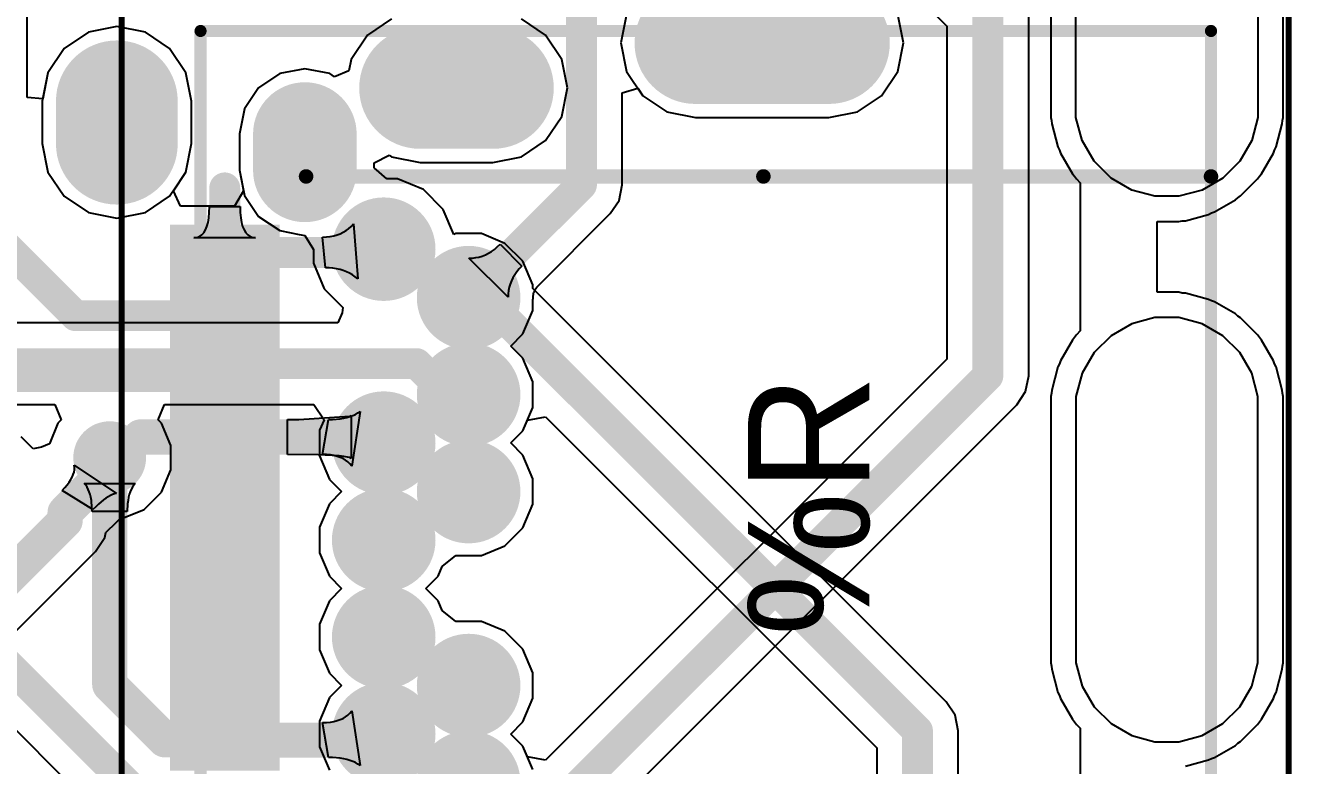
# Model space of a CAD drawing. Header units: millimetres. Extents: x 0 to 168, y 0 to 109.
# Drawn here: x 98.24 to 108.68, y 45.97 to 52.08 of the extents above; entities that cross this region are included whole.
import ezdxf

# ---------------------------------------------------------------- set-up
doc = ezdxf.new("R2010")
doc.units = ezdxf.units.MM
for name, color, linetype in [('BottomLayer', 5, 'Continuous'), ('BottomSolder', 6, 'Continuous'), ('Mechanical2', 216, 'Continuous'), ('Mechanical4', 56, 'Continuous'), ('Mechanical6', 56, 'Continuous'), ('MultiLayer', 9, 'Continuous'), ('PadHoleLayer', 156, 'Continuous'), ('TopLayer', 1, 'Continuous'), ('TopPaste', 8, 'Continuous'), ('TopSolder', 216, 'Continuous'), ('ViaHoleLayer', 16, 'Continuous')]:
    doc.layers.add(name, color=color, linetype=linetype)

# ---------------------------------------------------------------- blocks, each defined once
blk = doc.blocks.new('USB_C_R__________A________12401548E4_2A_6')
at = {"layer": 'BottomLayer'}
h = blk.add_hatch(color=5, dxfattribs=at)
edge = h.paths.add_edge_path()
edge.add_arc((3.67, 5.91), 0.4, 90, 270)
edge.add_line((3.67, 5.51), (4.02, 5.51))
edge.add_arc((4.02, 5.91), 0.4, 270, 450)
edge.add_line((4.02, 6.31), (3.67, 6.31))
h = blk.add_hatch(color=5, dxfattribs=at)
edge = h.paths.add_edge_path()
edge.add_arc((3.45, 4.36), 0.325, 90, 270)
edge.add_line((3.45, 4.035), (3.75, 4.035))
edge.add_arc((3.75, 4.36), 0.325, 270, 450)
edge.add_line((3.75, 4.685), (3.45, 4.685))
h = blk.add_hatch(color=5, dxfattribs=at)
edge = h.paths.add_edge_path()
edge.add_arc((-1.2, 3.71), 0.325, 0, 360)
h = blk.add_hatch(color=5, dxfattribs=at)
edge = h.paths.add_edge_path()
edge.add_arc((-0.4, 3.71), 0.325, 0, 360)
h = blk.add_hatch(color=5, dxfattribs=at)
edge = h.paths.add_edge_path()
edge.add_arc((0.4, 3.71), 0.325, 0, 360)
h = blk.add_hatch(color=5, dxfattribs=at)
edge = h.paths.add_edge_path()
edge.add_arc((1.2, 3.71), 0.325, 0, 360)
h = blk.add_hatch(color=5, dxfattribs=at)
edge = h.paths.add_edge_path()
edge.add_arc((2.8, 3.71), 0.325, 0, 360)
h = blk.add_hatch(color=5, dxfattribs=at)
edge = h.paths.add_edge_path()
edge.add_arc((4.13, 3.41), 0.4, 90, 180)
edge.add_line((3.73, 3.41), (3.73, 2.81))
edge.add_arc((4.13, 2.81), 0.4, 180, 270)
edge.add_line((4.13, 2.41), (4.13, 2.41))
edge.add_arc((4.13, 2.81), 0.4, 270, 360)
edge.add_line((4.53, 2.81), (4.53, 3.41))
edge.add_arc((4.13, 3.41), 0.4, 0, 90)
edge.add_line((4.13, 3.81), (4.13, 3.81))
h = blk.add_hatch(color=5, dxfattribs=at)
edge = h.paths.add_edge_path()
edge.add_arc((-1.6, 3.01), 0.325, 0, 360)
h = blk.add_hatch(color=5, dxfattribs=at)
edge = h.paths.add_edge_path()
edge.add_arc((-0.8, 3.01), 0.325, 0, 360)
h = blk.add_hatch(color=5, dxfattribs=at)
edge = h.paths.add_edge_path()
edge.add_arc((0.8, 3.01), 0.325, 0, 360)
h = blk.add_hatch(color=5, dxfattribs=at)
edge = h.paths.add_edge_path()
edge.add_arc((1.6, 3.01), 0.325, 0, 360)
h = blk.add_hatch(color=5, dxfattribs=at)
edge = h.paths.add_edge_path()
edge.add_arc((2.4, 3.01), 0.325, 0, 360)
h = blk.add_hatch(color=5, dxfattribs=at)
edge = h.paths.add_edge_path()
edge.add_arc((4.5, 1.14), 0.4, 90, 180)
edge.add_line((4.1, 1.14), (4.1, 0.04))
edge.add_arc((4.5, 0.04), 0.4, 180, 270)
edge.add_line((4.5, -0.36), (4.5, -0.36))
edge.add_arc((4.5, 0.04), 0.4, 270, 360)
edge.add_line((4.9, 0.04), (4.9, 1.14))
edge.add_arc((4.5, 1.14), 0.4, 0, 90)
edge.add_line((4.5, 1.54), (4.5, 1.54))
at = {"layer": 'BottomSolder'}
h = blk.add_hatch(color=6, dxfattribs=at)
edge = h.paths.add_edge_path()
edge.add_arc((3.67, 5.91), 0.502, 90, 270)
edge.add_line((3.67, 5.408), (4.02, 5.408))
edge.add_arc((4.02, 5.91), 0.502, 270, 450)
edge.add_line((4.02, 6.412), (3.67, 6.412))
h = blk.add_hatch(color=6, dxfattribs=at)
edge = h.paths.add_edge_path()
edge.add_arc((3.45, 4.36), 0.427, 90, 270)
edge.add_line((3.45, 3.933), (3.75, 3.933))
edge.add_arc((3.75, 4.36), 0.427, 270, 450)
edge.add_line((3.75, 4.787), (3.45, 4.787))
h = blk.add_hatch(color=6, dxfattribs=at)
edge = h.paths.add_edge_path()
edge.add_arc((-1.2, 3.71), 0.427, 0, 360)
h = blk.add_hatch(color=6, dxfattribs=at)
edge = h.paths.add_edge_path()
edge.add_arc((-0.4, 3.71), 0.427, 0, 360)
h = blk.add_hatch(color=6, dxfattribs=at)
edge = h.paths.add_edge_path()
edge.add_arc((0.4, 3.71), 0.427, 0, 360)
h = blk.add_hatch(color=6, dxfattribs=at)
edge = h.paths.add_edge_path()
edge.add_arc((1.2, 3.71), 0.427, 0, 360)
h = blk.add_hatch(color=6, dxfattribs=at)
edge = h.paths.add_edge_path()
edge.add_arc((2.8, 3.71), 0.427, 0, 360)
h = blk.add_hatch(color=6, dxfattribs=at)
edge = h.paths.add_edge_path()
edge.add_arc((4.13, 3.41), 0.502, 90, 180)
edge.add_line((3.628, 3.41), (3.628, 2.81))
edge.add_arc((4.13, 2.81), 0.502, 180, 270)
edge.add_line((4.13, 2.308), (4.13, 2.308))
edge.add_arc((4.13, 2.81), 0.502, 270, 360)
edge.add_line((4.632, 2.81), (4.632, 3.41))
edge.add_arc((4.13, 3.41), 0.502, 0, 90)
edge.add_line((4.13, 3.912), (4.13, 3.912))
h = blk.add_hatch(color=6, dxfattribs=at)
edge = h.paths.add_edge_path()
edge.add_arc((-1.6, 3.01), 0.427, 0, 360)
h = blk.add_hatch(color=6, dxfattribs=at)
edge = h.paths.add_edge_path()
edge.add_arc((-0.8, 3.01), 0.427, 0, 360)
h = blk.add_hatch(color=6, dxfattribs=at)
edge = h.paths.add_edge_path()
edge.add_arc((0.8, 3.01), 0.427, 0, 360)
h = blk.add_hatch(color=6, dxfattribs=at)
edge = h.paths.add_edge_path()
edge.add_arc((1.6, 3.01), 0.427, 0, 360)
h = blk.add_hatch(color=6, dxfattribs=at)
edge = h.paths.add_edge_path()
edge.add_arc((2.4, 3.01), 0.427, 0, 360)
h = blk.add_hatch(color=6, dxfattribs=at)
edge = h.paths.add_edge_path()
edge.add_arc((4.5, 1.14), 0.502, 90, 180)
edge.add_line((3.998, 1.14), (3.998, 0.04))
edge.add_arc((4.5, 0.04), 0.502, 180, 270)
edge.add_line((4.5, -0.462), (4.5, -0.462))
edge.add_arc((4.5, 0.04), 0.502, 270, 360)
edge.add_line((5.002, 0.04), (5.002, 1.14))
edge.add_arc((4.5, 1.14), 0.502, 0, 90)
edge.add_line((4.5, 1.642), (4.5, 1.642))
at = {"layer": 'MultiLayer'}
h = blk.add_hatch(color=9, dxfattribs=at)
edge = h.paths.add_edge_path()
edge.add_arc((3.67, 5.91), 0.4, 90, 270)
edge.add_line((3.67, 5.51), (4.02, 5.51))
edge.add_arc((4.02, 5.91), 0.4, 270, 450)
edge.add_line((4.02, 6.31), (3.67, 6.31))
h = blk.add_hatch(color=9, dxfattribs=at)
edge = h.paths.add_edge_path()
edge.add_arc((3.45, 4.36), 0.325, 90, 270)
edge.add_line((3.45, 4.035), (3.75, 4.035))
edge.add_arc((3.75, 4.36), 0.325, 270, 450)
edge.add_line((3.75, 4.685), (3.45, 4.685))
h = blk.add_hatch(color=9, dxfattribs=at)
edge = h.paths.add_edge_path()
edge.add_arc((-1.2, 3.71), 0.325, 0, 360)
h = blk.add_hatch(color=9, dxfattribs=at)
edge = h.paths.add_edge_path()
edge.add_arc((-0.4, 3.71), 0.325, 0, 360)
h = blk.add_hatch(color=9, dxfattribs=at)
edge = h.paths.add_edge_path()
edge.add_arc((0.4, 3.71), 0.325, 0, 360)
h = blk.add_hatch(color=9, dxfattribs=at)
edge = h.paths.add_edge_path()
edge.add_arc((1.2, 3.71), 0.325, 0, 360)
h = blk.add_hatch(color=9, dxfattribs=at)
edge = h.paths.add_edge_path()
edge.add_arc((2.8, 3.71), 0.325, 0, 360)
h = blk.add_hatch(color=9, dxfattribs=at)
edge = h.paths.add_edge_path()
edge.add_arc((4.13, 3.41), 0.4, 90, 180)
edge.add_line((3.73, 3.41), (3.73, 2.81))
edge.add_arc((4.13, 2.81), 0.4, 180, 270)
edge.add_line((4.13, 2.41), (4.13, 2.41))
edge.add_arc((4.13, 2.81), 0.4, 270, 360)
edge.add_line((4.53, 2.81), (4.53, 3.41))
edge.add_arc((4.13, 3.41), 0.4, 0, 90)
edge.add_line((4.13, 3.81), (4.13, 3.81))
h = blk.add_hatch(color=9, dxfattribs=at)
edge = h.paths.add_edge_path()
edge.add_arc((-1.6, 3.01), 0.325, 0, 360)
h = blk.add_hatch(color=9, dxfattribs=at)
edge = h.paths.add_edge_path()
edge.add_arc((-0.8, 3.01), 0.325, 0, 360)
h = blk.add_hatch(color=9, dxfattribs=at)
edge = h.paths.add_edge_path()
edge.add_arc((0.8, 3.01), 0.325, 0, 360)
h = blk.add_hatch(color=9, dxfattribs=at)
edge = h.paths.add_edge_path()
edge.add_arc((1.6, 3.01), 0.325, 0, 360)
h = blk.add_hatch(color=9, dxfattribs=at)
edge = h.paths.add_edge_path()
edge.add_arc((2.4, 3.01), 0.325, 0, 360)
h = blk.add_hatch(color=9, dxfattribs=at)
edge = h.paths.add_edge_path()
edge.add_arc((4.5, 1.14), 0.4, 90, 180)
edge.add_line((4.1, 1.14), (4.1, 0.04))
edge.add_arc((4.5, 0.04), 0.4, 180, 270)
edge.add_line((4.5, -0.36), (4.5, -0.36))
edge.add_arc((4.5, 0.04), 0.4, 270, 360)
edge.add_line((4.9, 0.04), (4.9, 1.14))
edge.add_arc((4.5, 1.14), 0.4, 0, 90)
edge.add_line((4.5, 1.54), (4.5, 1.54))
at = {"layer": 'PadHoleLayer'}
h = blk.add_hatch(color=156, dxfattribs=at)
edge = h.paths.add_edge_path()
edge.add_arc((3.67, 5.91), 0.2, 90, 270)
edge.add_line((3.67, 5.71), (4.02, 5.71))
edge.add_arc((4.02, 5.91), 0.2, 270, 450)
edge.add_line((4.02, 6.11), (3.67, 6.11))
h = blk.add_hatch(color=156, dxfattribs=at)
edge = h.paths.add_edge_path()
edge.add_arc((3.45, 4.36), 0.325, 90, 270)
edge.add_line((3.45, 4.035), (3.75, 4.035))
edge.add_arc((3.75, 4.36), 0.325, 270, 450)
edge.add_line((3.75, 4.685), (3.45, 4.685))
h = blk.add_hatch(color=156, dxfattribs=at)
edge = h.paths.add_edge_path()
edge.add_arc((-1.2, 3.71), 0.2, 0, 360)
h = blk.add_hatch(color=156, dxfattribs=at)
edge = h.paths.add_edge_path()
edge.add_arc((-0.4, 3.71), 0.2, 0, 360)
h = blk.add_hatch(color=156, dxfattribs=at)
edge = h.paths.add_edge_path()
edge.add_arc((0.4, 3.71), 0.2, 0, 360)
h = blk.add_hatch(color=156, dxfattribs=at)
edge = h.paths.add_edge_path()
edge.add_arc((1.2, 3.71), 0.2, 0, 360)
h = blk.add_hatch(color=156, dxfattribs=at)
edge = h.paths.add_edge_path()
edge.add_arc((2.8, 3.71), 0.2, 0, 360)
h = blk.add_hatch(color=156, dxfattribs=at)
edge = h.paths.add_edge_path()
edge.add_arc((4.13, 2.81), 0.25, 180, 360)
edge.add_line((4.38, 2.81), (4.38, 3.41))
edge.add_arc((4.13, 3.41), 0.25, 0, 180)
edge.add_line((3.88, 3.41), (3.88, 2.81))
h = blk.add_hatch(color=156, dxfattribs=at)
edge = h.paths.add_edge_path()
edge.add_arc((-1.6, 3.01), 0.2, 0, 360)
h = blk.add_hatch(color=156, dxfattribs=at)
edge = h.paths.add_edge_path()
edge.add_arc((-0.8, 3.01), 0.2, 0, 360)
h = blk.add_hatch(color=156, dxfattribs=at)
edge = h.paths.add_edge_path()
edge.add_arc((0.8, 3.01), 0.2, 0, 360)
h = blk.add_hatch(color=156, dxfattribs=at)
edge = h.paths.add_edge_path()
edge.add_arc((1.6, 3.01), 0.2, 0, 360)
h = blk.add_hatch(color=156, dxfattribs=at)
edge = h.paths.add_edge_path()
edge.add_arc((2.4, 3.01), 0.2, 0, 360)
h = blk.add_hatch(color=156, dxfattribs=at)
edge = h.paths.add_edge_path()
edge.add_arc((4.5, 0.09), 0.25, 180, 360)
edge.add_line((4.75, 0.09), (4.75, 1.09))
edge.add_arc((4.5, 1.09), 0.25, 0, 180)
edge.add_line((4.25, 1.09), (4.25, 0.09))
at = {"layer": 'TopLayer'}
h = blk.add_hatch(color=1, dxfattribs=at)
edge = h.paths.add_edge_path()
edge.add_arc((3.67, 5.91), 0.4, 90, 270)
edge.add_line((3.67, 5.51), (4.02, 5.51))
edge.add_arc((4.02, 5.91), 0.4, 270, 450)
edge.add_line((4.02, 6.31), (3.67, 6.31))
for points in [[(-1.4, 5.37), (-1.1, 5.37), (-1.1, 4.67), (-1.4, 4.67)], [(-0.9, 5.37), (-0.6, 5.37), (-0.6, 4.67), (-0.9, 4.67)], [(-0.4, 5.37), (-0.1, 5.37), (-0.1, 4.67), (-0.4, 4.67)], [(0.1, 5.37), (0.4, 5.37), (0.4, 4.67), (0.1, 4.67)], [(0.6, 5.37), (0.9, 5.37), (0.9, 4.67), (0.6, 4.67)], [(1.1, 5.37), (1.4, 5.37), (1.4, 4.67), (1.1, 4.67)], [(1.6, 5.37), (1.9, 5.37), (1.9, 4.67), (1.6, 4.67)], [(2.1, 5.37), (2.4, 5.37), (2.4, 4.67), (2.1, 4.67)], [(2.6, 5.37), (2.9, 5.37), (2.9, 4.67), (2.6, 4.67)]]:
    blk.add_hatch(color=1, dxfattribs=at).paths.add_polyline_path(points)
h = blk.add_hatch(color=1, dxfattribs=at)
edge = h.paths.add_edge_path()
edge.add_arc((3.45, 4.36), 0.325, 90, 270)
edge.add_line((3.45, 4.035), (3.75, 4.035))
edge.add_arc((3.75, 4.36), 0.325, 270, 450)
edge.add_line((3.75, 4.685), (3.45, 4.685))
h = blk.add_hatch(color=1, dxfattribs=at)
edge = h.paths.add_edge_path()
edge.add_arc((-1.2, 3.71), 0.325, 0, 360)
h = blk.add_hatch(color=1, dxfattribs=at)
edge = h.paths.add_edge_path()
edge.add_arc((-0.4, 3.71), 0.325, 0, 360)
h = blk.add_hatch(color=1, dxfattribs=at)
edge = h.paths.add_edge_path()
edge.add_arc((0.4, 3.71), 0.325, 0, 360)
h = blk.add_hatch(color=1, dxfattribs=at)
edge = h.paths.add_edge_path()
edge.add_arc((1.2, 3.71), 0.325, 0, 360)
h = blk.add_hatch(color=1, dxfattribs=at)
edge = h.paths.add_edge_path()
edge.add_arc((2.8, 3.71), 0.325, 0, 360)
h = blk.add_hatch(color=1, dxfattribs=at)
edge = h.paths.add_edge_path()
edge.add_arc((4.13, 3.41), 0.4, 90, 180)
edge.add_line((3.73, 3.41), (3.73, 2.81))
edge.add_arc((4.13, 2.81), 0.4, 180, 270)
edge.add_line((4.13, 2.41), (4.13, 2.41))
edge.add_arc((4.13, 2.81), 0.4, 270, 360)
edge.add_line((4.53, 2.81), (4.53, 3.41))
edge.add_arc((4.13, 3.41), 0.4, 0, 90)
edge.add_line((4.13, 3.81), (4.13, 3.81))
h = blk.add_hatch(color=1, dxfattribs=at)
edge = h.paths.add_edge_path()
edge.add_arc((-1.6, 3.01), 0.325, 0, 360)
h = blk.add_hatch(color=1, dxfattribs=at)
edge = h.paths.add_edge_path()
edge.add_arc((-0.8, 3.01), 0.325, 0, 360)
h = blk.add_hatch(color=1, dxfattribs=at)
edge = h.paths.add_edge_path()
edge.add_arc((0.8, 3.01), 0.325, 0, 360)
h = blk.add_hatch(color=1, dxfattribs=at)
edge = h.paths.add_edge_path()
edge.add_arc((1.6, 3.01), 0.325, 0, 360)
h = blk.add_hatch(color=1, dxfattribs=at)
edge = h.paths.add_edge_path()
edge.add_arc((2.4, 3.01), 0.325, 0, 360)
h = blk.add_hatch(color=1, dxfattribs=at)
edge = h.paths.add_edge_path()
edge.add_arc((4.5, 1.14), 0.4, 90, 180)
edge.add_line((4.1, 1.14), (4.1, 0.04))
edge.add_arc((4.5, 0.04), 0.4, 180, 270)
edge.add_line((4.5, -0.36), (4.5, -0.36))
edge.add_arc((4.5, 0.04), 0.4, 270, 360)
edge.add_line((4.9, 0.04), (4.9, 1.14))
edge.add_arc((4.5, 1.14), 0.4, 0, 90)
edge.add_line((4.5, 1.54), (4.5, 1.54))
at = {"layer": 'TopPaste'}
for points in [[(-1.4, 5.37), (-1.1, 5.37), (-1.1, 4.67), (-1.4, 4.67)], [(-0.9, 5.37), (-0.6, 5.37), (-0.6, 4.67), (-0.9, 4.67)], [(-0.4, 5.37), (-0.1, 5.37), (-0.1, 4.67), (-0.4, 4.67)], [(0.1, 5.37), (0.4, 5.37), (0.4, 4.67), (0.1, 4.67)], [(0.6, 5.37), (0.9, 5.37), (0.9, 4.67), (0.6, 4.67)], [(1.1, 5.37), (1.4, 5.37), (1.4, 4.67), (1.1, 4.67)], [(1.6, 5.37), (1.9, 5.37), (1.9, 4.67), (1.6, 4.67)], [(2.1, 5.37), (2.4, 5.37), (2.4, 4.67), (2.1, 4.67)], [(2.6, 5.37), (2.9, 5.37), (2.9, 4.67), (2.6, 4.67)]]:
    blk.add_hatch(color=8, dxfattribs=at).paths.add_polyline_path(points)
at = {"layer": 'TopSolder'}
h = blk.add_hatch(color=216, dxfattribs=at)
edge = h.paths.add_edge_path()
edge.add_arc((3.67, 5.91), 0.502, 90, 270)
edge.add_line((3.67, 5.408), (4.02, 5.408))
edge.add_arc((4.02, 5.91), 0.502, 270, 450)
edge.add_line((4.02, 6.412), (3.67, 6.412))
for points in [[(-1.502, 5.472), (-0.998, 5.472), (-0.998, 4.568), (-1.502, 4.568)], [(-1.002, 5.472), (-0.498, 5.472), (-0.498, 4.568), (-1.002, 4.568)], [(-0.502, 5.472), (0.002, 5.472), (0.002, 4.568), (-0.502, 4.568)], [(-0.002, 5.472), (0.502, 5.472), (0.502, 4.568), (-0.002, 4.568)], [(0.498, 5.472), (1.002, 5.472), (1.002, 4.568), (0.498, 4.568)], [(0.998, 5.472), (1.502, 5.472), (1.502, 4.568), (0.998, 4.568)], [(1.498, 5.472), (2.002, 5.472), (2.002, 4.568), (1.498, 4.568)], [(1.998, 5.472), (2.502, 5.472), (2.502, 4.568), (1.998, 4.568)], [(2.498, 5.472), (3.002, 5.472), (3.002, 4.568), (2.498, 4.568)]]:
    blk.add_hatch(color=216, dxfattribs=at).paths.add_polyline_path(points)
h = blk.add_hatch(color=216, dxfattribs=at)
edge = h.paths.add_edge_path()
edge.add_arc((3.45, 4.36), 0.427, 90, 270)
edge.add_line((3.45, 3.933), (3.75, 3.933))
edge.add_arc((3.75, 4.36), 0.427, 270, 450)
edge.add_line((3.75, 4.787), (3.45, 4.787))
h = blk.add_hatch(color=216, dxfattribs=at)
edge = h.paths.add_edge_path()
edge.add_arc((-1.2, 3.71), 0.427, 0, 360)
h = blk.add_hatch(color=216, dxfattribs=at)
edge = h.paths.add_edge_path()
edge.add_arc((-0.4, 3.71), 0.427, 0, 360)
h = blk.add_hatch(color=216, dxfattribs=at)
edge = h.paths.add_edge_path()
edge.add_arc((0.4, 3.71), 0.427, 0, 360)
h = blk.add_hatch(color=216, dxfattribs=at)
edge = h.paths.add_edge_path()
edge.add_arc((1.2, 3.71), 0.427, 0, 360)
h = blk.add_hatch(color=216, dxfattribs=at)
edge = h.paths.add_edge_path()
edge.add_arc((2.8, 3.71), 0.427, 0, 360)
h = blk.add_hatch(color=216, dxfattribs=at)
edge = h.paths.add_edge_path()
edge.add_arc((4.13, 3.41), 0.502, 90, 180)
edge.add_line((3.628, 3.41), (3.628, 2.81))
edge.add_arc((4.13, 2.81), 0.502, 180, 270)
edge.add_line((4.13, 2.308), (4.13, 2.308))
edge.add_arc((4.13, 2.81), 0.502, 270, 360)
edge.add_line((4.632, 2.81), (4.632, 3.41))
edge.add_arc((4.13, 3.41), 0.502, 0, 90)
edge.add_line((4.13, 3.912), (4.13, 3.912))
h = blk.add_hatch(color=216, dxfattribs=at)
edge = h.paths.add_edge_path()
edge.add_arc((-1.6, 3.01), 0.427, 0, 360)
h = blk.add_hatch(color=216, dxfattribs=at)
edge = h.paths.add_edge_path()
edge.add_arc((-0.8, 3.01), 0.427, 0, 360)
h = blk.add_hatch(color=216, dxfattribs=at)
edge = h.paths.add_edge_path()
edge.add_arc((0.8, 3.01), 0.427, 0, 360)
h = blk.add_hatch(color=216, dxfattribs=at)
edge = h.paths.add_edge_path()
edge.add_arc((1.6, 3.01), 0.427, 0, 360)
h = blk.add_hatch(color=216, dxfattribs=at)
edge = h.paths.add_edge_path()
edge.add_arc((2.4, 3.01), 0.427, 0, 360)
h = blk.add_hatch(color=216, dxfattribs=at)
edge = h.paths.add_edge_path()
edge.add_arc((4.5, 1.14), 0.502, 90, 180)
edge.add_line((3.998, 1.14), (3.998, 0.04))
edge.add_arc((4.5, 0.04), 0.502, 180, 270)
edge.add_line((4.5, -0.462), (4.5, -0.462))
edge.add_arc((4.5, 0.04), 0.502, 270, 360)
edge.add_line((5.002, 0.04), (5.002, 1.14))
edge.add_arc((4.5, 1.14), 0.502, 0, 90)
edge.add_line((4.5, 1.642), (4.5, 1.642))
at = {"layer": 'Mechanical2', "const_width": 0.12}
for points in [[(3.4, 4.35), (3.4, 0.58)], [(3.4, 0.58), (3.4, -3.11)]]:
    blk.add_lwpolyline(points, dxfattribs=at)
at = {"layer": 'Mechanical2', "const_width": 0.06}
for points in [[(3.37, 4.35, 1), (3.43, 4.35, 1)], [(3.37, 0.58, 1), (3.43, 0.58, 1)], [(3.37, 0.58, 1), (3.43, 0.58, 1)], [(3.37, -3.11, 1), (3.43, -3.11, 1)]]:
    blk.add_lwpolyline(points, format="xyb", close=True, dxfattribs=at)
at = {"layer": 'Mechanical4', "const_width": 0.05}
for points in [[(-5.39, 5.87), (5.39, 5.87)], [(-5.39, -3.75), (5.39, -3.75)]]:
    blk.add_lwpolyline(points, dxfattribs=at)
at = {"layer": 'Mechanical6', "const_width": 0.1}
for points in [[(-4.6, 5.22), (4.6, 5.22)], [(4.6, 5.22), (4.6, -3.11)], [(-4.6, -3.11), (4.6, -3.11)]]:
    blk.add_lwpolyline(points, dxfattribs=at)
at = {"layer": 'Mechanical6', "const_width": 0.05}
for points in [[(4.575, 5.22, 1), (4.625, 5.22, 1)], [(4.575, 5.22, 1), (4.625, 5.22, 1)], [(4.575, -3.11, 1), (4.625, -3.11, 1)], [(4.575, -3.11, 1), (4.625, -3.11, 1)]]:
    blk.add_lwpolyline(points, format="xyb", close=True, dxfattribs=at)
at = {"layer": 'Mechanical6'}
blk.add_text('%R', height=1, dxfattribs=at).set_placement((-0.393, -0.293))

msp = doc.modelspace()

# ---------------------------------------------------------------- hatches: boundary and pattern name
at = {"layer": 'BottomLayer'}
h = msp.add_hatch(color=5, dxfattribs=at)
edge = h.paths.add_edge_path()
edge.add_arc((98.933, 48.514), 0.3, 0, 360)
at = {"layer": 'TopLayer'}
h = msp.add_hatch(color=1, dxfattribs=at)
edge = h.paths.add_edge_path()
edge.add_arc((98.933, 48.514), 0.3, 0, 360)
at = {"layer": 'ViaHoleLayer'}
h = msp.add_hatch(color=16, dxfattribs=at)
edge = h.paths.add_edge_path()
edge.add_arc((98.933, 48.514), 0.15, 0, 360)

# ---------------------------------------------------------------- linework, layer by layer
at = {"layer": 'BottomLayer'}
for p, q in [((106.691, 57.89), (106.691, 51.42)), ((108.607, 51.42), (108.607, 57.9)), ((101.257, 52.133), (101.057, 51.999)), ((102.527, 51.999), (102.327, 52.133)), ((103.194, 52.17), (103.147, 51.935)), ((105.477, 51.935), (105.43, 52.17)), ((98.757, 52.023), (98.557, 51.889)), ((98.992, 52.07), (98.757, 52.023)), ((99.227, 52.023), (98.992, 52.07)), ((99.427, 51.889), (99.227, 52.023)), ((101.057, 51.999), (100.924, 51.8)), ((102.66, 51.8), (102.527, 51.999)), ((98.557, 51.889), (98.424, 51.69)), ((99.56, 51.69), (99.427, 51.889)), ((103.147, 51.935), (103.194, 51.699)), ((105.43, 51.699), (105.477, 51.935)), ((100.924, 51.8), (100.905, 51.704)), ((102.707, 51.564), (102.66, 51.8)), ((98.424, 51.69), (98.377, 51.455)), ((99.607, 51.455), (99.56, 51.69)), ((100.336, 51.682), (100.161, 51.565)), ((100.542, 51.723), (100.336, 51.682)), ((100.748, 51.682), (100.542, 51.723)), ((100.787, 51.656), (100.748, 51.682)), ((100.905, 51.704), (100.787, 51.656)), ((103.194, 51.699), (103.327, 51.5)), ((105.297, 51.5), (105.43, 51.699)), ((100.161, 51.565), (100.044, 51.391)), ((102.66, 51.329), (102.707, 51.564)), ((103.327, 51.5), (103.527, 51.366)), ((105.097, 51.366), (105.297, 51.5)), ((98.377, 51.455), (98.377, 51.105)), ((99.607, 51.105), (99.607, 51.455)), ((100.044, 51.391), (100.003, 51.185)), ((103.527, 51.366), (103.762, 51.319)), ((104.862, 51.319), (105.097, 51.366)), ((106.691, 51.42), (106.691, 51.321)), ((108.607, 51.321), (108.607, 51.42)), ((102.527, 51.13), (102.66, 51.329)), ((103.762, 51.319), (104.862, 51.319)), ((106.691, 51.321), (106.697, 51.295)), ((106.697, 51.295), (106.699, 51.268)), ((106.699, 51.268), (106.75, 51.077)), ((108.548, 51.077), (108.6, 51.268)), ((108.6, 51.268), (108.601, 51.295)), ((108.601, 51.295), (108.607, 51.321)), ((100.003, 51.185), (100.003, 50.885)), ((98.377, 51.105), (98.424, 50.869)), ((99.56, 50.869), (99.607, 51.105)), ((102.327, 50.996), (102.527, 51.13)), ((106.75, 51.077), (106.762, 51.052)), ((106.762, 51.052), (106.77, 51.027)), ((108.528, 51.027), (108.536, 51.052)), ((108.536, 51.052), (108.548, 51.077)), ((101.114, 50.945), (101.237, 51.01)), ((101.114, 50.906), (101.114, 50.945)), ((101.237, 51.01), (101.257, 50.996)), ((101.257, 50.996), (101.492, 50.949)), ((101.492, 50.949), (102.092, 50.949)), ((102.092, 50.949), (102.327, 50.996)), ((106.77, 51.027), (106.869, 50.856)), ((108.429, 50.856), (108.528, 51.027)), ((98.424, 50.869), (98.557, 50.67)), ((99.427, 50.67), (99.56, 50.869)), ((100.003, 50.885), (100.044, 50.678)), ((101.219, 50.814), (101.114, 50.906)), ((106.869, 50.856), (106.887, 50.835)), ((108.411, 50.835), (108.429, 50.856)), ((101.307, 50.814), (101.219, 50.814)), ((101.52, 50.725), (101.307, 50.814)), ((106.887, 50.835), (106.902, 50.813)), ((106.902, 50.813), (106.934, 50.781)), ((106.934, 50.781), (106.934, 49.559)), ((108.256, 50.673), (108.396, 50.813)), ((108.396, 50.813), (108.411, 50.835)), ((98.557, 50.67), (98.757, 50.536)), ((99.227, 50.536), (99.427, 50.67)), ((100.044, 50.678), (100.161, 50.504)), ((101.683, 50.562), (101.52, 50.725)), ((108.042, 50.541), (108.213, 50.64)), ((108.213, 50.64), (108.234, 50.658)), ((108.234, 50.658), (108.256, 50.673)), ((98.757, 50.536), (98.992, 50.489)), ((98.992, 50.489), (99.227, 50.536)), ((101.769, 50.355), (101.683, 50.562)), ((107.992, 50.521), (108.017, 50.533)), ((108.017, 50.533), (108.042, 50.541)), ((100.161, 50.504), (100.336, 50.387)), ((107.569, 49.878), (107.569, 50.462)), ((107.569, 50.462), (107.748, 50.462)), ((107.748, 50.462), (107.774, 50.468)), ((107.774, 50.468), (107.801, 50.469)), ((107.801, 50.469), (107.992, 50.521)), ((100.336, 50.387), (100.496, 50.355)), ((100.496, 50.355), (100.542, 50.346)), ((100.542, 50.346), (100.613, 50.231)), ((101.787, 50.363), (101.769, 50.355)), ((101.997, 50.363), (101.787, 50.363)), ((102.191, 50.282), (101.997, 50.363)), ((100.613, 50.231), (100.613, 50.119)), ((102.34, 50.134), (102.191, 50.282)), ((100.613, 50.119), (100.701, 49.907)), ((102.42, 49.94), (102.34, 50.134)), ((100.701, 49.907), (100.854, 49.753)), ((102.42, 49.909), (102.42, 49.94)), ((105.83, 46.499), (102.42, 49.909)), ((107.748, 49.878), (107.569, 49.878)), ((107.774, 49.872), (107.748, 49.878)), ((107.801, 49.87), (107.774, 49.872)), ((107.992, 49.819), (107.801, 49.87)), ((108.017, 49.807), (107.992, 49.819)), ((108.042, 49.799), (108.017, 49.807)), ((108.213, 49.7), (108.042, 49.799)), ((100.849, 49.709), (100.815, 49.626)), ((100.854, 49.753), (100.849, 49.709)), ((108.234, 49.682), (108.213, 49.7)), ((100.815, 49.626), (97.826, 49.626)), ((108.256, 49.667), (108.234, 49.682)), ((108.396, 49.527), (108.256, 49.667)), ((106.869, 49.484), (106.77, 49.313)), ((106.887, 49.505), (106.869, 49.484)), ((106.902, 49.527), (106.887, 49.505)), ((106.934, 49.559), (106.902, 49.527)), ((108.411, 49.505), (108.396, 49.527)), ((108.429, 49.484), (108.411, 49.505)), ((108.528, 49.313), (108.429, 49.484)), ((106.762, 49.288), (106.75, 49.263)), ((106.77, 49.313), (106.762, 49.288)), ((108.536, 49.288), (108.528, 49.313)), ((108.548, 49.263), (108.536, 49.288)), ((106.75, 49.263), (106.699, 49.072)), ((108.6, 49.072), (108.548, 49.263)), ((106.699, 49.072), (106.697, 49.045)), ((108.601, 49.045), (108.6, 49.072)), ((106.697, 49.045), (106.691, 49.019)), ((106.691, 49.019), (106.691, 46.821)), ((108.607, 49.019), (108.601, 49.045)), ((108.607, 46.821), (108.607, 49.019)), ((96.941, 48.953), (98.481, 48.953)), ((98.481, 48.953), (98.533, 48.826)), ((99.333, 48.826), (99.385, 48.953)), ((99.385, 48.953), (100.615, 48.953)), ((100.615, 48.953), (100.7, 48.826)), ((98.506, 48.799), (98.436, 48.629)), ((98.533, 48.826), (98.506, 48.799)), ((99.36, 48.799), (99.333, 48.826)), ((99.436, 48.614), (99.36, 48.799)), ((100.7, 48.826), (100.664, 48.74)), ((102.34, 48.735), (102.376, 48.822)), ((102.376, 48.822), (102.525, 48.852)), ((102.525, 48.852), (105.256, 46.121)), ((98.303, 48.586), (98.202, 48.687)), ((100.664, 48.74), (100.664, 48.529)), ((102.239, 48.635), (102.34, 48.735)), ((98.37, 48.601), (98.303, 48.586)), ((98.436, 48.629), (98.37, 48.601)), ((99.436, 48.414), (99.436, 48.614)), ((102.34, 48.534), (102.239, 48.635)), ((98.642, 48.433), (98.64, 48.452)), ((98.64, 48.452), (98.989, 48.219)), ((100.664, 48.529), (100.744, 48.335)), ((102.42, 48.34), (102.34, 48.534)), ((98.614, 48.333), (98.625, 48.354)), ((98.625, 48.354), (98.633, 48.375)), ((98.633, 48.375), (98.639, 48.395)), ((98.639, 48.395), (98.642, 48.414)), ((98.642, 48.414), (98.642, 48.433)), ((99.36, 48.229), (99.436, 48.414)), ((100.744, 48.335), (100.845, 48.234)), ((102.42, 48.129), (102.42, 48.34)), ((98.542, 48.244), (98.564, 48.267)), ((98.795, 48.087), (98.542, 48.244)), ((98.564, 48.267), (98.583, 48.29)), ((98.583, 48.29), (98.6, 48.312)), ((98.6, 48.312), (98.614, 48.333)), ((100.845, 48.234), (100.744, 48.134)), ((98.84, 48.13), (98.818, 48.109)), ((98.882, 48.165), (98.84, 48.13)), ((98.902, 48.179), (98.882, 48.165)), ((98.921, 48.191), (98.902, 48.179)), ((98.94, 48.201), (98.921, 48.191)), ((98.957, 48.209), (98.94, 48.201)), ((98.974, 48.215), (98.957, 48.209)), ((98.989, 48.219), (98.974, 48.215)), ((99.218, 48.087), (99.36, 48.229)), ((100.744, 48.134), (100.664, 47.94)), ((102.34, 47.935), (102.42, 48.129)), ((98.818, 48.109), (98.795, 48.087)), ((99.033, 48.011), (99.218, 48.087)), ((98.901, 47.896), (98.988, 47.983)), ((98.988, 47.983), (99.009, 48)), ((99.009, 48), (99.019, 48.007)), ((99.019, 48.007), (99.024, 48.011)), ((99.024, 48.011), (99.033, 48.011)), ((100.664, 47.94), (100.664, 47.729)), ((102.191, 47.787), (102.34, 47.935)), ((98.816, 47.74), (98.893, 47.856)), ((98.893, 47.856), (98.901, 47.896)), ((97.815, 46.739), (98.816, 47.74)), ((100.664, 47.729), (100.744, 47.535)), ((101.997, 47.706), (102.191, 47.787)), ((101.64, 47.535), (101.673, 47.616)), ((101.673, 47.616), (101.787, 47.706)), ((101.787, 47.706), (101.997, 47.706)), ((100.744, 47.535), (100.845, 47.434)), ((101.539, 47.434), (101.64, 47.535)), ((100.845, 47.434), (100.744, 47.334)), ((101.64, 47.334), (101.539, 47.434)), ((100.744, 47.334), (100.664, 47.14)), ((101.673, 47.253), (101.64, 47.334)), ((101.787, 47.163), (101.673, 47.253)), ((100.664, 47.14), (100.664, 46.929)), ((101.997, 47.163), (101.787, 47.163)), ((102.191, 47.082), (101.997, 47.163)), ((102.34, 46.934), (102.191, 47.082)), ((100.664, 46.929), (100.744, 46.735)), ((102.42, 46.74), (102.34, 46.934)), ((106.691, 46.821), (106.697, 46.795)), ((106.697, 46.795), (106.699, 46.768)), ((108.6, 46.768), (108.601, 46.795)), ((108.601, 46.795), (108.607, 46.821)), ((100.744, 46.735), (100.845, 46.635)), ((102.42, 46.529), (102.42, 46.74)), ((106.699, 46.768), (106.75, 46.577)), ((108.548, 46.577), (108.6, 46.768)), ((100.845, 46.635), (100.744, 46.534)), ((106.75, 46.577), (106.762, 46.552)), ((108.536, 46.552), (108.548, 46.577)), ((100.744, 46.534), (100.664, 46.34)), ((102.34, 46.335), (102.42, 46.529)), ((105.903, 46.39), (105.83, 46.499)), ((106.762, 46.552), (106.77, 46.527)), ((106.77, 46.527), (106.869, 46.356)), ((108.429, 46.356), (108.528, 46.527)), ((108.528, 46.527), (108.536, 46.552)), ((105.929, 46.261), (105.903, 46.39)), ((106.869, 46.356), (106.887, 46.335)), ((108.411, 46.335), (108.429, 46.356)), ((100.664, 46.34), (100.664, 46.129)), ((102.239, 46.234), (102.34, 46.335)), ((105.929, 41.86), (105.929, 46.261)), ((106.887, 46.335), (106.902, 46.313)), ((106.902, 46.313), (106.934, 46.281)), ((106.934, 46.281), (106.934, 45.052)), ((108.256, 46.173), (108.396, 46.313)), ((108.396, 46.313), (108.411, 46.335)), ((102.34, 46.134), (102.239, 46.234)), ((108.213, 46.14), (108.234, 46.158)), ((108.234, 46.158), (108.256, 46.173)), ((100.664, 46.129), (100.744, 45.935)), ((102.42, 45.94), (102.34, 46.134)), ((105.256, 46.121), (105.256, 43.532)), ((108.017, 46.033), (108.042, 46.041)), ((108.042, 46.041), (108.213, 46.14)), ((107.801, 45.969), (107.992, 46.021)), ((107.992, 46.021), (108.017, 46.033))]:
    msp.add_line(p, q, dxfattribs=at)
for points, const_width in [([(101.892, 49.835), (101.999, 49.835)], 0.254), ([(101.999, 49.835), (102.144, 49.69)], 0.254), ([(102.144, 49.69), (102.163, 49.69)], 0.254), ([(102.163, 49.69), (105.592, 46.261)], 0.254), ([(96.534, 49.29), (101.463, 49.29)], 0.254), ([(101.463, 49.29), (101.574, 49.179)], 0.254), ([(101.574, 49.179), (101.64, 49.179)], 0.254), ([(101.64, 49.179), (101.785, 49.034)], 0.254), ([(101.785, 49.034), (101.892, 49.034)], 0.254), ([(98.933, 48.43), (98.933, 48.514)], 0.29), ([(98.565, 48.062), (98.933, 48.43)], 0.29), ([(97.564, 46.99), (98.565, 47.992)], 0.29), ([(98.565, 47.992), (98.565, 48.062)], 0.29), ([(105.592, 41.86), (105.592, 46.261)], 0.254)]:
    msp.add_lwpolyline(points, dxfattribs=dict(at, const_width=const_width))
for points, const_width in [([(101.829, 49.835, 1), (101.956, 49.835, 1)], 0.127), ([(101.936, 49.835, 1), (102.063, 49.835, 1)], 0.127), ([(101.936, 49.835, 1), (102.063, 49.835, 1)], 0.127), ([(102.08, 49.69, 1), (102.207, 49.69, 1)], 0.127), ([(102.08, 49.69, 1), (102.207, 49.69, 1)], 0.127), ([(102.1, 49.69, 1), (102.227, 49.69, 1)], 0.127), ([(102.1, 49.69, 1), (102.227, 49.69, 1)], 0.127), ([(101.4, 49.29, 1), (101.527, 49.29, 1)], 0.127), ([(101.4, 49.29, 1), (101.527, 49.29, 1)], 0.127), ([(101.51, 49.179, 1), (101.637, 49.179, 1)], 0.127), ([(101.51, 49.179, 1), (101.637, 49.179, 1)], 0.127), ([(101.577, 49.179, 1), (101.704, 49.179, 1)], 0.127), ([(101.577, 49.179, 1), (101.704, 49.179, 1)], 0.127), ([(101.721, 49.034, 1), (101.848, 49.034, 1)], 0.127), ([(101.721, 49.034, 1), (101.848, 49.034, 1)], 0.127), ([(101.829, 49.034, 1), (101.956, 49.034, 1)], 0.127), ([(98.861, 48.514, 1), (99.005, 48.514, 1)], 0.145), ([(98.861, 48.43, 1), (99.005, 48.43, 1)], 0.145), ([(98.861, 48.43, 1), (99.005, 48.43, 1)], 0.145), ([(98.493, 48.062, 1), (98.638, 48.062, 1)], 0.145), ([(98.493, 48.062, 1), (98.638, 48.062, 1)], 0.145), ([(98.493, 47.992, 1), (98.638, 47.992, 1)], 0.145), ([(98.493, 47.992, 1), (98.638, 47.992, 1)], 0.145), ([(105.529, 46.261, 1), (105.656, 46.261, 1)], 0.127), ([(105.529, 46.261, 1), (105.656, 46.261, 1)], 0.127)]:
    msp.add_lwpolyline(points, format="xyb", close=True, dxfattribs=dict(at, const_width=const_width))
at = {"layer": 'MultiLayer'}
for p, q in [((106.899, 51.42), (106.899, 57.9)), ((108.399, 57.9), (108.399, 51.42)), ((106.899, 51.321), (106.899, 51.42)), ((106.899, 51.42), (106.899, 51.42)), ((108.399, 51.42), (108.399, 51.321)), ((106.95, 51.13), (106.899, 51.321)), ((108.399, 51.321), (108.348, 51.13)), ((107.049, 50.959), (106.95, 51.13)), ((108.348, 51.13), (108.249, 50.959)), ((107.188, 50.82), (107.049, 50.959)), ((108.249, 50.959), (108.11, 50.82)), ((107.359, 50.721), (107.188, 50.82)), ((108.11, 50.82), (107.939, 50.721)), ((107.55, 50.67), (107.359, 50.721)), ((107.748, 50.67), (107.55, 50.67)), ((107.939, 50.721), (107.748, 50.67)), ((107.359, 49.619), (107.188, 49.52)), ((107.55, 49.67), (107.359, 49.619)), ((107.748, 49.67), (107.55, 49.67)), ((107.939, 49.619), (107.748, 49.67)), ((108.11, 49.52), (107.939, 49.619)), ((107.188, 49.52), (107.049, 49.381)), ((108.249, 49.381), (108.11, 49.52)), ((107.049, 49.381), (106.95, 49.21)), ((108.348, 49.21), (108.249, 49.381)), ((106.95, 49.21), (106.899, 49.019)), ((108.399, 49.019), (108.348, 49.21)), ((106.899, 49.019), (106.899, 48.92)), ((108.399, 48.92), (108.399, 49.019)), ((106.899, 48.92), (106.899, 46.92)), ((106.899, 48.92), (106.899, 48.92)), ((108.399, 46.92), (108.399, 48.92)), ((106.899, 46.92), (106.899, 46.821)), ((108.399, 46.821), (108.399, 46.92)), ((108.399, 46.92), (108.399, 46.92)), ((106.899, 46.821), (106.95, 46.63)), ((108.348, 46.63), (108.399, 46.821)), ((106.95, 46.63), (107.049, 46.459)), ((108.249, 46.459), (108.348, 46.63)), ((107.049, 46.459), (107.188, 46.32)), ((108.11, 46.32), (108.249, 46.459)), ((107.188, 46.32), (107.359, 46.221)), ((107.939, 46.221), (108.11, 46.32)), ((107.359, 46.221), (107.55, 46.17)), ((107.55, 46.17), (107.748, 46.17)), ((107.748, 46.17), (107.939, 46.221))]:
    msp.add_line(p, q, dxfattribs=at)
at = {"layer": 'TopLayer'}
for p, q in [((106.691, 57.89), (106.691, 51.42)), ((108.607, 51.42), (108.607, 57.9)), ((103.648, 54.262), (105.835, 52.075)), ((98.254, 51.486), (98.254, 52.312)), ((106.509, 49.188), (106.509, 52.214)), ((101.257, 52.133), (101.057, 51.999)), ((105.477, 51.935), (105.43, 52.17)), ((98.757, 52.023), (98.557, 51.889)), ((98.992, 52.07), (98.757, 52.023)), ((99.227, 52.023), (98.992, 52.07)), ((99.427, 51.889), (99.227, 52.023)), ((101.057, 51.999), (100.924, 51.8)), ((105.835, 52.075), (105.835, 49.327)), ((98.557, 51.889), (98.424, 51.69)), ((99.56, 51.69), (99.427, 51.889)), ((105.43, 51.699), (105.477, 51.935)), ((100.924, 51.8), (100.905, 51.704)), ((98.424, 51.69), (98.381, 51.473)), ((99.607, 51.455), (99.56, 51.69)), ((100.336, 51.682), (100.161, 51.565)), ((100.542, 51.723), (100.336, 51.682)), ((100.748, 51.682), (100.542, 51.723)), ((100.787, 51.656), (100.748, 51.682)), ((100.905, 51.704), (100.787, 51.656)), ((105.297, 51.5), (105.43, 51.699)), ((98.381, 51.473), (98.254, 51.486)), ((100.161, 51.565), (100.044, 51.391)), ((103.159, 51.523), (103.286, 51.561)), ((103.159, 50.765), (103.159, 51.523)), ((103.286, 51.561), (103.327, 51.5)), ((103.327, 51.5), (103.527, 51.366)), ((105.097, 51.366), (105.297, 51.5)), ((99.607, 51.105), (99.607, 51.455)), ((100.044, 51.391), (100.003, 51.185)), ((103.527, 51.366), (103.762, 51.319)), ((104.862, 51.319), (105.097, 51.366)), ((106.691, 51.42), (106.691, 51.321)), ((108.607, 51.321), (108.607, 51.42)), ((103.762, 51.319), (104.862, 51.319)), ((106.691, 51.321), (106.697, 51.295)), ((106.697, 51.295), (106.699, 51.268)), ((106.699, 51.268), (106.75, 51.077)), ((108.548, 51.077), (108.6, 51.268)), ((108.6, 51.268), (108.601, 51.295)), ((108.601, 51.295), (108.607, 51.321)), ((100.003, 51.185), (100.003, 50.885)), ((99.56, 50.869), (99.607, 51.105)), ((106.75, 51.077), (106.762, 51.052)), ((106.762, 51.052), (106.77, 51.027)), ((108.528, 51.027), (108.536, 51.052)), ((108.536, 51.052), (108.548, 51.077)), ((106.77, 51.027), (106.869, 50.856)), ((108.429, 50.856), (108.528, 51.027)), ((99.458, 50.715), (99.56, 50.869)), ((100.003, 50.885), (100.037, 50.715)), ((106.869, 50.856), (106.887, 50.835)), ((108.411, 50.835), (108.429, 50.856)), ((103.133, 50.636), (103.159, 50.765)), ((106.887, 50.835), (106.902, 50.813)), ((106.902, 50.813), (106.934, 50.781)), ((106.934, 50.781), (106.934, 49.559)), ((108.256, 50.673), (108.396, 50.813)), ((108.396, 50.813), (108.411, 50.835)), ((99.517, 50.588), (99.458, 50.715)), ((100.037, 50.715), (99.963, 50.588)), ((103.06, 50.527), (103.133, 50.636)), ((108.042, 50.541), (108.213, 50.64)), ((108.213, 50.64), (108.234, 50.658)), ((108.234, 50.658), (108.256, 50.673)), ((99.963, 50.588), (99.517, 50.588)), ((99.75, 50.493), (99.754, 50.537)), ((99.754, 50.537), (99.755, 50.585)), ((99.755, 50.585), (100.009, 50.585)), ((100.009, 50.585), (100.01, 50.537)), ((100.01, 50.537), (100.014, 50.493)), ((107.992, 50.521), (108.017, 50.533)), ((108.017, 50.533), (108.042, 50.541)), ((99.735, 50.421), (99.744, 50.454)), ((99.744, 50.454), (99.75, 50.493)), ((100.014, 50.493), (100.02, 50.454)), ((100.02, 50.454), (100.029, 50.421)), ((100.923, 50.422), (100.942, 50.442)), ((100.942, 50.442), (100.98, 49.989)), ((102.454, 49.92), (103.06, 50.527)), ((107.569, 49.878), (107.569, 50.462)), ((107.569, 50.462), (107.748, 50.462)), ((107.748, 50.462), (107.774, 50.468)), ((107.774, 50.468), (107.801, 50.469)), ((107.801, 50.469), (107.992, 50.521)), ((99.628, 50.328), (99.652, 50.331)), ((100.136, 50.328), (99.628, 50.328)), ((99.652, 50.331), (99.674, 50.339)), ((99.674, 50.339), (99.693, 50.352)), ((99.693, 50.352), (99.709, 50.37)), ((99.709, 50.37), (99.723, 50.393)), ((99.723, 50.393), (99.735, 50.421)), ((100.029, 50.421), (100.041, 50.393)), ((100.041, 50.393), (100.055, 50.37)), ((100.055, 50.37), (100.071, 50.352)), ((100.071, 50.352), (100.09, 50.339)), ((100.09, 50.339), (100.112, 50.331)), ((100.112, 50.331), (100.136, 50.328)), ((100.688, 50.334), (100.72, 50.336)), ((100.711, 50.08), (100.688, 50.334)), ((100.72, 50.336), (100.751, 50.339)), ((100.751, 50.339), (100.78, 50.344)), ((100.78, 50.344), (100.808, 50.352)), ((100.808, 50.352), (100.834, 50.361)), ((100.834, 50.361), (100.858, 50.373)), ((100.858, 50.373), (100.882, 50.387)), ((100.882, 50.387), (100.903, 50.403)), ((100.903, 50.403), (100.923, 50.422)), ((102.055, 50.2), (102.08, 50.215)), ((102.08, 50.215), (102.104, 50.232)), ((102.104, 50.232), (102.128, 50.252)), ((102.128, 50.252), (102.152, 50.274)), ((102.152, 50.274), (102.331, 50.094)), ((101.895, 50.159), (101.923, 50.16)), ((102.217, 49.838), (101.895, 50.159)), ((101.923, 50.16), (101.951, 50.164)), ((101.951, 50.164), (101.977, 50.169)), ((101.977, 50.169), (102.004, 50.177)), ((102.004, 50.177), (102.03, 50.187)), ((102.03, 50.187), (102.055, 50.2)), ((100.743, 50.08), (100.711, 50.08)), ((100.773, 50.077), (100.743, 50.08)), ((100.803, 50.072), (100.773, 50.077)), ((100.832, 50.066), (100.803, 50.072)), ((100.859, 50.057), (100.832, 50.066)), ((100.885, 50.047), (100.859, 50.057)), ((100.911, 50.035), (100.885, 50.047)), ((100.935, 50.022), (100.911, 50.035)), ((100.958, 50.006), (100.935, 50.022)), ((100.98, 49.989), (100.958, 50.006)), ((102.272, 50.022), (102.257, 49.998)), ((102.29, 50.047), (102.272, 50.022)), ((102.309, 50.071), (102.29, 50.047)), ((102.331, 50.094), (102.309, 50.071)), ((102.227, 49.92), (102.221, 49.893)), ((102.235, 49.946), (102.227, 49.92)), ((102.245, 49.972), (102.235, 49.946)), ((102.257, 49.998), (102.245, 49.972)), ((102.439, 49.898), (102.446, 49.909)), ((102.446, 49.909), (102.454, 49.92)), ((102.218, 49.866), (102.217, 49.838)), ((102.221, 49.893), (102.218, 49.866)), ((102.42, 49.815), (102.424, 49.831)), ((102.42, 49.729), (102.42, 49.815)), ((102.424, 49.831), (102.425, 49.85)), ((102.425, 49.85), (102.426, 49.86)), ((102.426, 49.86), (102.428, 49.869)), ((102.428, 49.869), (102.43, 49.878)), ((102.43, 49.878), (102.434, 49.888)), ((102.434, 49.888), (102.439, 49.898)), ((107.748, 49.878), (107.569, 49.878)), ((107.774, 49.872), (107.748, 49.878)), ((107.801, 49.87), (107.774, 49.872)), ((107.992, 49.819), (107.801, 49.87)), ((108.017, 49.807), (107.992, 49.819)), ((108.042, 49.799), (108.017, 49.807)), ((108.213, 49.7), (108.042, 49.799)), ((102.34, 49.535), (102.42, 49.729)), ((108.234, 49.682), (108.213, 49.7)), ((108.256, 49.667), (108.234, 49.682)), ((108.396, 49.527), (108.256, 49.667)), ((102.239, 49.435), (102.34, 49.535)), ((106.869, 49.484), (106.77, 49.313)), ((106.887, 49.505), (106.869, 49.484)), ((106.902, 49.527), (106.887, 49.505)), ((106.934, 49.559), (106.902, 49.527)), ((108.411, 49.505), (108.396, 49.527)), ((108.429, 49.484), (108.411, 49.505)), ((108.528, 49.313), (108.429, 49.484)), ((102.34, 49.334), (102.239, 49.435)), ((102.42, 49.14), (102.34, 49.334)), ((105.835, 49.327), (102.525, 46.017)), ((106.762, 49.288), (106.75, 49.263)), ((106.77, 49.313), (106.762, 49.288)), ((108.536, 49.288), (108.528, 49.313)), ((108.548, 49.263), (108.536, 49.288)), ((106.483, 49.059), (106.509, 49.188)), ((106.75, 49.263), (106.699, 49.072)), ((108.6, 49.072), (108.548, 49.263)), ((102.42, 48.929), (102.42, 49.14)), ((106.699, 49.072), (106.697, 49.045)), ((108.601, 49.045), (108.6, 49.072)), ((106.41, 48.95), (106.483, 49.059)), ((106.697, 49.045), (106.691, 49.019)), ((106.691, 49.019), (106.691, 46.821)), ((108.607, 49.019), (108.601, 49.045)), ((108.607, 46.821), (108.607, 49.019)), ((100.914, 48.853), (100.937, 48.862)), ((100.914, 48.855), (100.925, 48.861)), ((100.925, 48.861), (100.925, 48.508)), ((100.998, 48.895), (100.928, 48.445)), ((100.937, 48.862), (100.959, 48.871)), ((100.959, 48.871), (100.979, 48.883)), ((100.979, 48.883), (100.998, 48.895)), ((102.34, 48.735), (102.42, 48.929)), ((102.437, 44.976), (106.41, 48.95)), ((100.398, 48.829), (100.492, 48.83)), ((100.398, 48.54), (100.398, 48.829)), ((100.492, 48.83), (100.914, 48.855)), ((100.686, 48.54), (100.737, 48.829)), ((100.737, 48.829), (100.771, 48.83)), ((100.771, 48.83), (100.833, 48.835)), ((100.833, 48.835), (100.862, 48.84)), ((100.862, 48.84), (100.889, 48.846)), ((100.889, 48.846), (100.914, 48.853)), ((102.239, 48.635), (102.34, 48.735)), ((102.34, 48.534), (102.239, 48.635)), ((100.653, 48.537), (100.398, 48.54)), ((100.825, 48.528), (100.653, 48.537)), ((100.72, 48.539), (100.686, 48.54)), ((100.752, 48.536), (100.72, 48.539)), ((100.781, 48.531), (100.752, 48.536)), ((100.808, 48.524), (100.781, 48.531)), ((100.834, 48.516), (100.808, 48.524)), ((100.864, 48.524), (100.825, 48.528)), ((100.857, 48.506), (100.834, 48.516)), ((100.878, 48.493), (100.857, 48.506)), ((100.893, 48.519), (100.864, 48.524)), ((100.896, 48.479), (100.878, 48.493)), ((100.914, 48.514), (100.893, 48.519)), ((100.913, 48.463), (100.896, 48.479)), ((100.928, 48.445), (100.913, 48.463)), ((100.925, 48.508), (100.914, 48.514)), ((102.42, 48.34), (102.34, 48.534)), ((102.42, 48.129), (102.42, 48.34)), ((98.735, 48.286), (98.723, 48.3)), ((98.723, 48.3), (99.143, 48.3)), ((98.746, 48.27), (98.735, 48.286)), ((98.756, 48.252), (98.746, 48.27)), ((98.765, 48.233), (98.756, 48.252)), ((98.772, 48.211), (98.765, 48.233)), ((99.101, 48.233), (99.094, 48.211)), ((99.11, 48.252), (99.101, 48.233)), ((99.12, 48.27), (99.11, 48.252)), ((99.131, 48.286), (99.12, 48.27)), ((99.143, 48.3), (99.131, 48.286)), ((96.282, 48.144), (98.787, 45.639)), ((98.778, 48.187), (98.772, 48.211)), ((98.782, 48.161), (98.778, 48.187)), ((98.787, 48.103), (98.782, 48.161)), ((99.081, 48.133), (99.078, 48.071)), ((99.084, 48.161), (99.081, 48.133)), ((99.088, 48.187), (99.084, 48.161)), ((99.094, 48.211), (99.088, 48.187)), ((102.34, 47.935), (102.42, 48.129)), ((98.788, 48.071), (98.787, 48.103)), ((99.078, 48.071), (98.788, 48.071)), ((102.191, 47.787), (102.34, 47.935)), ((101.997, 47.706), (102.191, 47.787)), ((101.64, 47.535), (101.673, 47.616)), ((101.673, 47.616), (101.787, 47.706)), ((101.787, 47.706), (101.997, 47.706)), ((101.539, 47.434), (101.64, 47.535)), ((101.64, 47.334), (101.539, 47.434)), ((101.673, 47.253), (101.64, 47.334)), ((101.787, 47.163), (101.673, 47.253)), ((101.997, 47.163), (101.787, 47.163)), ((102.191, 47.082), (101.997, 47.163)), ((102.34, 46.934), (102.191, 47.082)), ((102.42, 46.74), (102.34, 46.934)), ((106.691, 46.821), (106.697, 46.795)), ((106.697, 46.795), (106.699, 46.768)), ((108.6, 46.768), (108.601, 46.795)), ((108.601, 46.795), (108.607, 46.821)), ((102.42, 46.529), (102.42, 46.74)), ((106.699, 46.768), (106.75, 46.577)), ((108.548, 46.577), (108.6, 46.768)), ((106.75, 46.577), (106.762, 46.552)), ((108.536, 46.552), (108.548, 46.577)), ((102.34, 46.335), (102.42, 46.529)), ((106.762, 46.552), (106.77, 46.527)), ((106.77, 46.527), (106.869, 46.356)), ((108.429, 46.356), (108.528, 46.527)), ((108.528, 46.527), (108.536, 46.552)), ((100.808, 46.345), (100.834, 46.353)), ((100.834, 46.353), (100.857, 46.363)), ((100.857, 46.363), (100.878, 46.376)), ((100.878, 46.376), (100.896, 46.39)), ((100.896, 46.39), (100.913, 46.406)), ((100.913, 46.406), (100.928, 46.424)), ((100.928, 46.424), (100.998, 45.974)), ((106.869, 46.356), (106.887, 46.335)), ((108.411, 46.335), (108.429, 46.356)), ((100.686, 46.329), (100.72, 46.33)), ((100.737, 46.04), (100.686, 46.329)), ((100.72, 46.33), (100.752, 46.333)), ((100.752, 46.333), (100.781, 46.338)), ((100.781, 46.338), (100.808, 46.345)), ((102.239, 46.234), (102.34, 46.335)), ((106.887, 46.335), (106.902, 46.313)), ((106.902, 46.313), (106.934, 46.281)), ((106.934, 46.281), (106.934, 45.052)), ((108.256, 46.173), (108.396, 46.313)), ((108.396, 46.313), (108.411, 46.335)), ((102.34, 46.134), (102.239, 46.234)), ((108.213, 46.14), (108.234, 46.158)), ((108.234, 46.158), (108.256, 46.173)), ((100.771, 46.039), (100.737, 46.04)), ((100.833, 46.034), (100.771, 46.039)), ((102.376, 46.047), (102.34, 46.134)), ((102.525, 46.017), (102.376, 46.047)), ((108.017, 46.033), (108.042, 46.041)), ((108.042, 46.041), (108.213, 46.14)), ((100.862, 46.029), (100.833, 46.034)), ((100.889, 46.023), (100.862, 46.029)), ((100.914, 46.016), (100.889, 46.023)), ((100.937, 46.007), (100.914, 46.016)), ((100.959, 45.998), (100.937, 46.007)), ((100.979, 45.986), (100.959, 45.998)), ((100.998, 45.974), (100.979, 45.986)), ((107.801, 45.969), (107.992, 46.021)), ((107.992, 46.021), (108.017, 46.033))]:
    msp.add_line(p, q, dxfattribs=at)
for points, const_width in [([(102.822, 50.765), (102.822, 54.515)], 0.254), ([(106.172, 49.188), (106.172, 52.214)], 0.254), ([(99.882, 50.184), (99.882, 50.74)], 0.254), ([(101.892, 49.835), (102.822, 50.765)], 0.254), ([(97.917, 50.419), (98.652, 49.685)], 0.254), ([(99.882, 50.184), (99.905, 50.207)], 0.254), ([(99.905, 50.207), (101.165, 50.207)], 0.254), ([(101.165, 50.207), (101.192, 50.234)], 0.254), ([(98.652, 49.685), (99.882, 49.685)], 0.254), ([(98.079, 49.184), (99.882, 49.184)], 0.254), ([(102.163, 45.179), (106.172, 49.188)], 0.254), ([(101.101, 48.685), (101.151, 48.635)], 0.5), ([(101.151, 48.635), (101.192, 48.635)], 0.5), ([(99.187, 48.685), (99.882, 48.685)], 0.29), ([(99.882, 48.685), (101.101, 48.685)], 0.29), ([(98.933, 46.641), (98.933, 48.514)], 0.29), ([(96.52, 48.382), (99.198, 45.704)], 0.254), ([(98.933, 46.641), (99.388, 46.186)], 0.29), ([(99.388, 46.186), (99.88, 46.186)], 0.29), ([(99.88, 46.186), (99.882, 46.184)], 0.29), ([(99.882, 46.184), (101.101, 46.184)], 0.29)]:
    msp.add_lwpolyline(points, dxfattribs=dict(at, const_width=const_width))
for points, const_width in [([(99.818, 50.74, 1), (99.945, 50.74, 1)], 0.127), ([(102.759, 50.765, 1), (102.886, 50.765, 1)], 0.127), ([(102.759, 50.765, 1), (102.886, 50.765, 1)], 0.127), ([(99.841, 50.207, 1), (99.968, 50.207, 1)], 0.127), ([(99.841, 50.207, 1), (99.968, 50.207, 1)], 0.127), ([(101.101, 50.207, 1), (101.228, 50.207, 1)], 0.127), ([(101.101, 50.207, 1), (101.228, 50.207, 1)], 0.127), ([(101.128, 50.234, 1), (101.255, 50.234, 1)], 0.127), ([(99.818, 50.184, 1), (99.945, 50.184, 1)], 0.127), ([(99.818, 50.184, 1), (99.945, 50.184, 1)], 0.127), ([(101.829, 49.835, 1), (101.956, 49.835, 1)], 0.127), ([(98.588, 49.685, 1), (98.715, 49.685, 1)], 0.127), ([(98.588, 49.685, 1), (98.715, 49.685, 1)], 0.127), ([(99.818, 49.685, 1), (99.945, 49.685, 1)], 0.127), ([(99.818, 49.184, 1), (99.945, 49.184, 1)], 0.127), ([(106.109, 49.188, 1), (106.236, 49.188, 1)], 0.127), ([(106.109, 49.188, 1), (106.236, 49.188, 1)], 0.127), ([(100.976, 48.685, 1), (101.226, 48.685, 1)], 0.25), ([(101.026, 48.635, 1), (101.276, 48.635, 1)], 0.25), ([(101.026, 48.635, 1), (101.276, 48.635, 1)], 0.25), ([(101.067, 48.635, 1), (101.317, 48.635, 1)], 0.25), ([(99.115, 48.685, 1), (99.26, 48.685, 1)], 0.145), ([(99.81, 48.685, 1), (99.954, 48.685, 1)], 0.145), ([(99.81, 48.685, 1), (99.954, 48.685, 1)], 0.145), ([(101.029, 48.685, 1), (101.174, 48.685, 1)], 0.145), ([(98.861, 48.514, 1), (99.005, 48.514, 1)], 0.145), ([(98.861, 46.641, 1), (99.005, 46.641, 1)], 0.145), ([(98.861, 46.641, 1), (99.005, 46.641, 1)], 0.145), ([(99.315, 46.186, 1), (99.46, 46.186, 1)], 0.145), ([(99.315, 46.186, 1), (99.46, 46.186, 1)], 0.145), ([(99.808, 46.186, 1), (99.953, 46.186, 1)], 0.145), ([(99.808, 46.186, 1), (99.953, 46.186, 1)], 0.145), ([(99.81, 46.184, 1), (99.954, 46.184, 1)], 0.145), ([(99.81, 46.184, 1), (99.954, 46.184, 1)], 0.145), ([(101.029, 46.184, 1), (101.174, 46.184, 1)], 0.145)]:
    msp.add_lwpolyline(points, format="xyb", close=True, dxfattribs=dict(at, const_width=const_width))

# ---------------------------------------------------------------- block references
at = {"rotation": 90}
msp.add_blockref('USB_C_R__________A________12401548E4_2A_6', (104.902, 47.434), dxfattribs=at)

doc.saveas('drawing.dxf')
